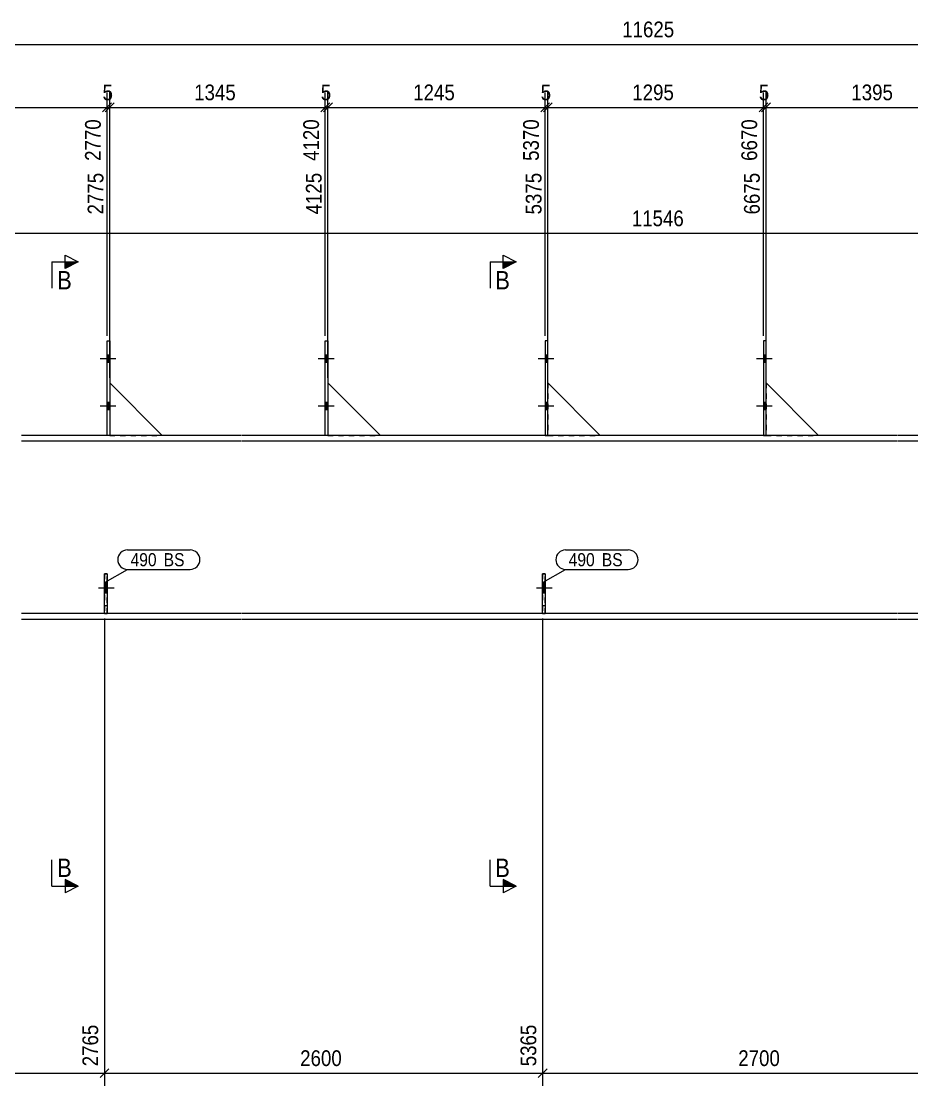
# Model space of a CAD drawing. Header units: millimetres. Extents: x 2 to 825, y 1 to 579.
# Drawn here: x 242.8 to 412.4, y 176.9 to 379.7 of the extents above; entities that cross this region are included whole.
import ezdxf

# ---------------------------------------------------------------- set-up
doc = ezdxf.new("R2010")
doc.units = ezdxf.units.MM
for name, pattern in [('XKITLINE00', [0]), ('XKITLINE01', [4, 1, -1, 1, -1]), ('XKITLINE02', [4, 2, -2])]:
    doc.linetypes.add(name, pattern=pattern)
for name, color, linetype, lineweight in [('Bolt', 3, 'Continuous', 0), ('Dimensions', 7, 'Continuous', 0), ('Part', 2, 'Continuous', 0), ('PartMark', 7, 'Continuous', 0), ('Section', 6, 'Continuous', 0)]:
    doc.layers.add(name, color=color, linetype=linetype, lineweight=lineweight)
doc.styles.add('ARIAL', font='ARIAL.TTF')

# ---------------------------------------------------------------- blocks, each defined once
blk = doc.blocks.new('*A6')
at = {"layer": 'Bolt'}
for points in [[(259.12, 316.12), (259.62, 316.12), (259.62, 314.72), (259.12, 314.72)], [(259.12, 316.12), (259.62, 316.12), (259.62, 314.72), (259.12, 314.72)], [(259.12, 307.12), (259.62, 307.12), (259.62, 305.72), (259.12, 305.72)], [(259.12, 307.12), (259.62, 307.12), (259.62, 305.72), (259.12, 305.72)]]:
    blk.add_hatch(color=3, dxfattribs=at).paths.add_polyline_path(points, flags=17)
at = {"layer": 'Bolt', "color": 3, "linetype": 'XKITLINE00', "lineweight": 0}
for p, q in [((260.78, 315.42), (257.78, 315.42)), ((260.78, 315.42), (257.78, 315.42)), ((259.62, 316.12), (259.12, 316.12)), ((259.62, 316.12), (259.12, 316.12)), ((259.62, 314.72), (259.12, 314.72)), ((259.62, 314.72), (259.12, 314.72)), ((260.78, 306.42), (257.78, 306.42)), ((260.78, 306.42), (257.78, 306.42)), ((259.62, 307.12), (259.12, 307.12)), ((259.62, 307.12), (259.12, 307.12)), ((259.62, 305.72), (259.12, 305.72)), ((259.62, 305.72), (259.12, 305.72))]:
    blk.add_line(p, q, dxfattribs=at)
blk = doc.blocks.new('*A7')
at = {"layer": 'Bolt'}
for points in [[(300.7, 316.12), (301.2, 316.12), (301.2, 314.72), (300.7, 314.72)], [(300.7, 316.12), (301.2, 316.12), (301.2, 314.72), (300.7, 314.72)], [(300.7, 307.12), (301.2, 307.12), (301.2, 305.72), (300.7, 305.72)], [(300.7, 307.12), (301.2, 307.12), (301.2, 305.72), (300.7, 305.72)]]:
    blk.add_hatch(color=3, dxfattribs=at).paths.add_polyline_path(points, flags=17)
at = {"layer": 'Bolt', "color": 3, "linetype": 'XKITLINE00', "lineweight": 0}
for p, q in [((302.36, 315.42), (299.36, 315.42)), ((302.36, 315.42), (299.36, 315.42)), ((301.2, 316.12), (300.7, 316.12)), ((301.2, 316.12), (300.7, 316.12)), ((301.2, 314.72), (300.7, 314.72)), ((301.2, 314.72), (300.7, 314.72)), ((302.36, 306.42), (299.36, 306.42)), ((302.36, 306.42), (299.36, 306.42)), ((301.2, 307.12), (300.7, 307.12)), ((301.2, 307.12), (300.7, 307.12)), ((301.2, 305.72), (300.7, 305.72)), ((301.2, 305.72), (300.7, 305.72))]:
    blk.add_line(p, q, dxfattribs=at)
blk = doc.blocks.new('*A8')
at = {"layer": 'Bolt', "color": 3, "linetype": 'XKITLINE02', "lineweight": 0}
for p, q in [((342.6, 272.71), (342.1, 272.71)), ((343.95, 271.72), (340.95, 271.72)), ((342.6, 270.74), (342.1, 270.74))]:
    blk.add_line(p, q, dxfattribs=at)
blk = doc.blocks.new('*A9')
at = {"layer": 'Bolt'}
blk.add_hatch(color=3, dxfattribs=at).paths.add_polyline_path([(342.6, 270.74), (342.1, 270.74), (342.1, 272.71), (342.6, 272.71)], flags=17)
at = {"layer": 'Bolt', "color": 3, "linetype": 'XKITLINE00', "lineweight": 0}
for p, q in [((342.6, 272.71), (342.1, 272.71)), ((343.95, 271.72), (340.95, 271.72)), ((342.6, 270.74), (342.1, 270.74))]:
    blk.add_line(p, q, dxfattribs=at)
blk = doc.blocks.new('*A10')
at = {"layer": 'Bolt'}
for points in [[(342.6, 316.12), (343.1, 316.12), (343.1, 314.72), (342.6, 314.72)], [(342.6, 316.12), (343.1, 316.12), (343.1, 314.72), (342.6, 314.72)], [(342.6, 307.12), (343.1, 307.12), (343.1, 305.72), (342.6, 305.72)], [(342.6, 307.12), (343.1, 307.12), (343.1, 305.72), (342.6, 305.72)]]:
    blk.add_hatch(color=3, dxfattribs=at).paths.add_polyline_path(points, flags=17)
at = {"layer": 'Bolt', "color": 3, "linetype": 'XKITLINE00', "lineweight": 0}
for p, q in [((344.26, 315.42), (341.26, 315.42)), ((344.26, 315.42), (341.26, 315.42)), ((343.1, 316.12), (342.6, 316.12)), ((343.1, 316.12), (342.6, 316.12)), ((343.1, 314.72), (342.6, 314.72)), ((343.1, 314.72), (342.6, 314.72)), ((344.26, 306.42), (341.26, 306.42)), ((344.26, 306.42), (341.26, 306.42)), ((343.1, 307.12), (342.6, 307.12)), ((343.1, 307.12), (342.6, 307.12)), ((343.1, 305.72), (342.6, 305.72)), ((343.1, 305.72), (342.6, 305.72))]:
    blk.add_line(p, q, dxfattribs=at)
blk = doc.blocks.new('*A11')
at = {"layer": 'Bolt'}
for points in [[(384.18, 316.12), (384.68, 316.12), (384.68, 314.72), (384.18, 314.72)], [(384.18, 316.12), (384.68, 316.12), (384.68, 314.72), (384.18, 314.72)], [(384.18, 307.12), (384.68, 307.12), (384.68, 305.72), (384.18, 305.72)], [(384.18, 307.12), (384.68, 307.12), (384.68, 305.72), (384.18, 305.72)]]:
    blk.add_hatch(color=3, dxfattribs=at).paths.add_polyline_path(points, flags=17)
at = {"layer": 'Bolt', "color": 3, "linetype": 'XKITLINE00', "lineweight": 0}
for p, q in [((385.84, 315.42), (382.84, 315.42)), ((385.84, 315.42), (382.84, 315.42)), ((384.68, 316.12), (384.18, 316.12)), ((384.68, 316.12), (384.18, 316.12)), ((384.68, 314.72), (384.18, 314.72)), ((384.68, 314.72), (384.18, 314.72)), ((385.84, 306.42), (382.84, 306.42)), ((385.84, 306.42), (382.84, 306.42)), ((384.68, 307.12), (384.18, 307.12)), ((384.68, 307.12), (384.18, 307.12)), ((384.68, 305.72), (384.18, 305.72)), ((384.68, 305.72), (384.18, 305.72))]:
    blk.add_line(p, q, dxfattribs=at)
blk = doc.blocks.new('*A21')
at = {"layer": 'Part', "color": 2, "linetype": 'XKITLINE00', "lineweight": 0}
for p, q in [((284.62, 300.82), (242.82, 300.82)), ((326.2, 300.82), (284.72, 300.82)), ((368.1, 300.82), (326.3, 300.82)), ((409.68, 300.82), (368.2, 300.82)), ((451.58, 300.82), (409.78, 300.82)), ((284.62, 299.72), (242.82, 299.72)), ((326.2, 299.72), (284.72, 299.72)), ((368.1, 299.72), (326.3, 299.72)), ((409.68, 299.72), (368.2, 299.72)), ((451.58, 299.72), (409.78, 299.72)), ((284.62, 266.92), (242.82, 266.92)), ((242.82, 265.82), (284.62, 265.82)), ((326.2, 266.92), (284.72, 266.92)), ((284.72, 265.82), (326.2, 265.82)), ((368.1, 266.92), (326.3, 266.92)), ((326.3, 265.82), (368.1, 265.82)), ((409.68, 266.92), (368.2, 266.92)), ((368.2, 265.82), (409.68, 265.82)), ((451.58, 266.92), (409.78, 266.92)), ((409.78, 265.82), (451.58, 265.82))]:
    blk.add_line(p, q, dxfattribs=at)
blk = doc.blocks.new('*A28')
at = {"layer": 'Part', "color": 7, "linetype": 'XKITLINE01', "lineweight": 0}
for p, q in [((258.62, 274.42), (258.62, 266.92)), ((259.12, 274.42), (258.62, 274.42)), ((259.12, 266.92), (259.12, 274.42)), ((258.62, 268.42), (259.12, 268.42)), ((258.62, 266.92), (259.12, 266.92))]:
    blk.add_line(p, q, dxfattribs=at)
blk = doc.blocks.new('*A29')
at = {"layer": 'Part', "color": 2, "linetype": 'XKITLINE00', "lineweight": 0}
for p, q in [((258.62, 266.92), (258.62, 274.42)), ((258.62, 274.42), (259.12, 274.42)), ((259.12, 274.42), (259.12, 266.92))]:
    blk.add_line(p, q, dxfattribs=at)
at = {"layer": 'Part', "color": 7, "linetype": 'XKITLINE01', "lineweight": 0}
for p, q in [((258.62, 268.42), (259.12, 268.42)), ((259.12, 266.92), (258.62, 266.92))]:
    blk.add_line(p, q, dxfattribs=at)
blk = doc.blocks.new('*A30')
at = {"layer": 'Part', "color": 2, "linetype": 'XKITLINE00', "lineweight": 0}
blk.add_line((269.62, 300.82), (259.62, 310.82), dxfattribs=at)
at = {"layer": 'Part', "color": 7, "linetype": 'XKITLINE01', "lineweight": 0}
for p, q in [((259.62, 310.82), (259.62, 300.82)), ((259.62, 300.82), (269.62, 300.82))]:
    blk.add_line(p, q, dxfattribs=at)
blk = doc.blocks.new('*A31')
at = {"layer": 'Part', "color": 2, "linetype": 'XKITLINE00', "lineweight": 0}
for p, q in [((259.12, 300.82), (259.12, 318.82)), ((259.12, 318.82), (259.62, 318.82)), ((259.62, 318.82), (259.62, 300.82))]:
    blk.add_line(p, q, dxfattribs=at)
at = {"layer": 'Part', "color": 7, "linetype": 'XKITLINE01', "lineweight": 0}
blk.add_line((259.62, 300.82), (259.12, 300.82), dxfattribs=at)
blk = doc.blocks.new('*A32')
at = {"layer": 'Part', "color": 2, "linetype": 'XKITLINE00', "lineweight": 0}
blk.add_line((311.2, 300.82), (301.2, 310.82), dxfattribs=at)
at = {"layer": 'Part', "color": 7, "linetype": 'XKITLINE01', "lineweight": 0}
for p, q in [((301.2, 310.82), (301.2, 300.82)), ((301.2, 300.82), (311.2, 300.82))]:
    blk.add_line(p, q, dxfattribs=at)
blk = doc.blocks.new('*A33')
at = {"layer": 'Part', "color": 2, "linetype": 'XKITLINE00', "lineweight": 0}
for p, q in [((300.7, 300.82), (300.7, 318.82)), ((300.7, 318.82), (301.2, 318.82)), ((301.2, 318.82), (301.2, 300.82))]:
    blk.add_line(p, q, dxfattribs=at)
at = {"layer": 'Part', "color": 7, "linetype": 'XKITLINE01', "lineweight": 0}
blk.add_line((301.2, 300.82), (300.7, 300.82), dxfattribs=at)
blk = doc.blocks.new('*A34')
at = {"layer": 'Part', "color": 7, "linetype": 'XKITLINE01', "lineweight": 0}
for p, q in [((342.1, 274.42), (342.1, 266.92)), ((342.6, 274.42), (342.1, 274.42)), ((342.6, 266.92), (342.6, 274.42)), ((342.1, 268.42), (342.6, 268.42)), ((342.1, 266.92), (342.6, 266.92))]:
    blk.add_line(p, q, dxfattribs=at)
blk = doc.blocks.new('*A35')
at = {"layer": 'Part', "color": 2, "linetype": 'XKITLINE00', "lineweight": 0}
for p, q in [((342.1, 266.92), (342.1, 274.42)), ((342.1, 274.42), (342.6, 274.42)), ((342.6, 274.42), (342.6, 266.92))]:
    blk.add_line(p, q, dxfattribs=at)
at = {"layer": 'Part', "color": 7, "linetype": 'XKITLINE01', "lineweight": 0}
for p, q in [((342.1, 268.42), (342.6, 268.42)), ((342.6, 266.92), (342.1, 266.92))]:
    blk.add_line(p, q, dxfattribs=at)
blk = doc.blocks.new('*A36')
at = {"layer": 'Part', "color": 2, "linetype": 'XKITLINE00', "lineweight": 0}
blk.add_line((353.1, 300.82), (343.1, 310.82), dxfattribs=at)
at = {"layer": 'Part', "color": 7, "linetype": 'XKITLINE01', "lineweight": 0}
for p, q in [((343.1, 310.82), (343.1, 300.82)), ((343.1, 300.82), (353.1, 300.82))]:
    blk.add_line(p, q, dxfattribs=at)
blk = doc.blocks.new('*A37')
at = {"layer": 'Part', "color": 2, "linetype": 'XKITLINE00', "lineweight": 0}
for p, q in [((343.1, 318.82), (342.6, 318.82)), ((342.6, 318.82), (342.6, 300.82)), ((343.1, 300.82), (343.1, 318.82))]:
    blk.add_line(p, q, dxfattribs=at)
at = {"layer": 'Part', "color": 7, "linetype": 'XKITLINE01', "lineweight": 0}
blk.add_line((342.6, 300.82), (343.1, 300.82), dxfattribs=at)
blk = doc.blocks.new('*A38')
at = {"layer": 'Part', "color": 2, "linetype": 'XKITLINE00', "lineweight": 0}
blk.add_line((394.68, 300.82), (384.68, 310.82), dxfattribs=at)
at = {"layer": 'Part', "color": 7, "linetype": 'XKITLINE01', "lineweight": 0}
for p, q in [((384.68, 310.82), (384.68, 300.82)), ((384.68, 300.82), (394.68, 300.82))]:
    blk.add_line(p, q, dxfattribs=at)
blk = doc.blocks.new('*A39')
at = {"layer": 'Part', "color": 2, "linetype": 'XKITLINE00', "lineweight": 0}
for p, q in [((384.68, 318.82), (384.18, 318.82)), ((384.18, 318.82), (384.18, 300.82)), ((384.68, 300.82), (384.68, 318.82))]:
    blk.add_line(p, q, dxfattribs=at)
at = {"layer": 'Part', "color": 7, "linetype": 'XKITLINE01', "lineweight": 0}
blk.add_line((384.18, 300.82), (384.68, 300.82), dxfattribs=at)
blk = doc.blocks.new('*A58')
at = {"layer": 'Bolt', "color": 3, "linetype": 'XKITLINE02', "lineweight": 0}
for p, q in [((259.12, 272.71), (258.62, 272.71)), ((260.47, 271.72), (257.47, 271.72)), ((259.12, 270.74), (258.62, 270.74))]:
    blk.add_line(p, q, dxfattribs=at)
blk = doc.blocks.new('*A59')
at = {"layer": 'Bolt'}
blk.add_hatch(color=3, dxfattribs=at).paths.add_polyline_path([(259.12, 270.74), (258.62, 270.74), (258.62, 272.71), (259.12, 272.71)], flags=17)
at = {"layer": 'Bolt', "color": 3, "linetype": 'XKITLINE00', "lineweight": 0}
for p, q in [((259.12, 272.71), (258.62, 272.71)), ((260.47, 271.72), (257.47, 271.72)), ((259.12, 270.74), (258.62, 270.74))]:
    blk.add_line(p, q, dxfattribs=at)
blk = doc.blocks.new('*A148')
at = {"layer": 'Dimensions', "color": 7, "linetype": 'XKITLINE00', "lineweight": 0}
blk.add_line((28.24, 375.32), (697.43, 375.32), dxfattribs=at)
at = {"layer": 'Dimensions', "color": 3, "style": 'ARIAL', "width": 0.85}
blk.add_text('11625', height=3, dxfattribs=at).set_placement((357.27, 376.67))
blk = doc.blocks.new('*A158')
at = {"layer": 'Dimensions', "color": 7, "linetype": 'XKITLINE00', "lineweight": 0}
blk.add_line((33.98, 339.32), (695.33, 339.32), dxfattribs=at)
at = {"layer": 'Dimensions', "color": 3, "style": 'ARIAL', "width": 0.85}
blk.add_text('11546', height=3, dxfattribs=at).set_placement((359.1, 340.67))
blk = doc.blocks.new('*A163')
at = {"layer": 'Dimensions', "color": 7, "linetype": 'XKITLINE00', "lineweight": 0}
for p, q in [((181.46, 311.82), (181.46, 366.17)), ((259.12, 319.82), (259.12, 366.17)), ((182.3, 364.17), (180.61, 362.48)), ((181.46, 363.32), (259.12, 363.32)), ((259.97, 364.17), (258.28, 362.48))]:
    blk.add_line(p, q, dxfattribs=at)
at = {"layer": 'Dimensions', "color": 3}
for p in [(181.46, 363.32), (259.12, 363.32)]:
    blk.add_point(p, dxfattribs=at)
at = {"layer": 'Dimensions', "color": 3, "style": 'ARIAL', "width": 0.85}
blk.add_text('1295', height=3, dxfattribs=at).set_placement((215.84, 364.67))
blk.add_text('2770', height=3, rotation=90.0002, dxfattribs=at).set_placement((257.92, 353.12))
blk = doc.blocks.new('*A164')
at = {"layer": 'Dimensions', "color": 7, "linetype": 'XKITLINE00', "lineweight": 0}
for p, q in [((259.12, 319.82), (259.12, 366.17)), ((259.62, 311.82), (259.62, 366.17)), ((259.97, 364.17), (258.28, 362.48)), ((260.47, 364.17), (258.78, 362.48)), ((259.12, 363.32), (259.62, 363.32))]:
    blk.add_line(p, q, dxfattribs=at)
at = {"layer": 'Dimensions', "color": 3}
for p in [(259.12, 363.32), (259.62, 363.32)]:
    blk.add_point(p, dxfattribs=at)
at = {"layer": 'Dimensions', "color": 3, "style": 'ARIAL', "width": 0.85}
blk.add_text('5', height=3, dxfattribs=at).set_placement((258.26, 364.67))
blk.add_text('2775', height=3, rotation=90.0002, dxfattribs=at).set_placement((258.42, 342.92))
blk = doc.blocks.new('*A165')
at = {"layer": 'Dimensions', "color": 7, "linetype": 'XKITLINE00', "lineweight": 0}
for p, q in [((259.62, 311.82), (259.62, 366.17)), ((300.7, 319.82), (300.7, 366.17)), ((260.47, 364.17), (258.78, 362.48)), ((259.62, 363.32), (300.7, 363.32)), ((301.55, 364.17), (299.86, 362.48))]:
    blk.add_line(p, q, dxfattribs=at)
at = {"layer": 'Dimensions', "color": 3}
for p in [(259.62, 363.32), (300.7, 363.32)]:
    blk.add_point(p, dxfattribs=at)
at = {"layer": 'Dimensions', "color": 3, "style": 'ARIAL', "width": 0.85}
blk.add_text('1345', height=3, dxfattribs=at).set_placement((275.71, 364.67))
blk.add_text('4120', height=3, rotation=90.0002, dxfattribs=at).set_placement((299.5, 353.12))
blk = doc.blocks.new('*A166')
at = {"layer": 'Dimensions', "color": 7, "linetype": 'XKITLINE00', "lineweight": 0}
for p, q in [((300.7, 319.82), (300.7, 366.17)), ((301.2, 311.82), (301.2, 366.17)), ((301.55, 364.17), (299.86, 362.48)), ((302.05, 364.17), (300.36, 362.48)), ((300.7, 363.32), (301.2, 363.32))]:
    blk.add_line(p, q, dxfattribs=at)
at = {"layer": 'Dimensions', "color": 3}
for p in [(300.7, 363.32), (301.2, 363.32)]:
    blk.add_point(p, dxfattribs=at)
at = {"layer": 'Dimensions', "color": 3, "style": 'ARIAL', "width": 0.85}
blk.add_text('5', height=3, dxfattribs=at).set_placement((299.84, 364.67))
blk.add_text('4125', height=3, rotation=90.0002, dxfattribs=at).set_placement((300, 342.92))
blk = doc.blocks.new('*A167')
at = {"layer": 'Dimensions', "color": 7, "linetype": 'XKITLINE00', "lineweight": 0}
for p, q in [((301.2, 311.82), (301.2, 366.17)), ((342.6, 319.82), (342.6, 366.17)), ((302.05, 364.17), (300.36, 362.48)), ((301.2, 363.32), (342.6, 363.32)), ((343.45, 364.17), (341.76, 362.48))]:
    blk.add_line(p, q, dxfattribs=at)
at = {"layer": 'Dimensions', "color": 3}
for p in [(301.2, 363.32), (342.6, 363.32)]:
    blk.add_point(p, dxfattribs=at)
at = {"layer": 'Dimensions', "color": 3, "style": 'ARIAL', "width": 0.85}
blk.add_text('1245', height=3, dxfattribs=at).set_placement((317.45, 364.67))
blk.add_text('5370', height=3, rotation=90.0002, dxfattribs=at).set_placement((341.4, 353.12))
blk = doc.blocks.new('*A168')
at = {"layer": 'Dimensions', "color": 7, "linetype": 'XKITLINE00', "lineweight": 0}
for p, q in [((342.6, 319.82), (342.6, 366.17)), ((343.1, 311.82), (343.1, 366.17)), ((343.45, 364.17), (341.76, 362.48)), ((343.95, 364.17), (342.26, 362.48)), ((342.6, 363.32), (343.1, 363.32))]:
    blk.add_line(p, q, dxfattribs=at)
at = {"layer": 'Dimensions', "color": 3}
for p in [(342.6, 363.32), (343.1, 363.32)]:
    blk.add_point(p, dxfattribs=at)
at = {"layer": 'Dimensions', "color": 3, "style": 'ARIAL', "width": 0.85}
blk.add_text('5', height=3, dxfattribs=at).set_placement((341.74, 364.67))
blk.add_text('5375', height=3, rotation=90.0002, dxfattribs=at).set_placement((341.9, 342.92))
blk = doc.blocks.new('*A169')
at = {"layer": 'Dimensions', "color": 7, "linetype": 'XKITLINE00', "lineweight": 0}
for p, q in [((343.1, 311.82), (343.1, 366.17)), ((384.18, 319.82), (384.18, 366.17)), ((343.95, 364.17), (342.26, 362.48)), ((343.1, 363.32), (384.18, 363.32)), ((385.03, 364.17), (383.34, 362.48))]:
    blk.add_line(p, q, dxfattribs=at)
at = {"layer": 'Dimensions', "color": 3}
for p in [(343.1, 363.32), (384.18, 363.32)]:
    blk.add_point(p, dxfattribs=at)
at = {"layer": 'Dimensions', "color": 3, "style": 'ARIAL', "width": 0.85}
blk.add_text('1295', height=3, dxfattribs=at).set_placement((359.19, 364.67))
blk.add_text('6670', height=3, rotation=90.0002, dxfattribs=at).set_placement((382.98, 353.12))
blk = doc.blocks.new('*A170')
at = {"layer": 'Dimensions', "color": 7, "linetype": 'XKITLINE00', "lineweight": 0}
for p, q in [((384.18, 319.82), (384.18, 366.17)), ((384.68, 311.82), (384.68, 366.17)), ((385.03, 364.17), (383.34, 362.48)), ((385.53, 364.17), (383.84, 362.48)), ((384.18, 363.32), (384.68, 363.32))]:
    blk.add_line(p, q, dxfattribs=at)
at = {"layer": 'Dimensions', "color": 3}
for p in [(384.18, 363.32), (384.68, 363.32)]:
    blk.add_point(p, dxfattribs=at)
at = {"layer": 'Dimensions', "color": 3, "style": 'ARIAL', "width": 0.85}
blk.add_text('5', height=3, dxfattribs=at).set_placement((383.32, 364.67))
blk.add_text('6675', height=3, rotation=90.0002, dxfattribs=at).set_placement((383.48, 342.92))
blk = doc.blocks.new('*A171')
at = {"layer": 'Dimensions', "color": 7, "linetype": 'XKITLINE00', "lineweight": 0}
for p, q in [((384.68, 311.82), (384.68, 366.17)), ((426.08, 319.82), (426.08, 366.17)), ((385.53, 364.17), (383.84, 362.48)), ((384.68, 363.32), (426.08, 363.32)), ((426.93, 364.17), (425.24, 362.48))]:
    blk.add_line(p, q, dxfattribs=at)
at = {"layer": 'Dimensions', "color": 3}
for p in [(384.68, 363.32), (426.08, 363.32)]:
    blk.add_point(p, dxfattribs=at)
at = {"layer": 'Dimensions', "color": 3, "style": 'ARIAL', "width": 0.85}
blk.add_text('1395', height=3, dxfattribs=at).set_placement((400.93, 364.67))
blk.add_text('8070', height=3, rotation=90.0002, dxfattribs=at).set_placement((424.88, 353.12))
blk = doc.blocks.new('*A196')
at = {"layer": 'PartMark', "color": 7, "linetype": 'XKITLINE00', "lineweight": 0}
for p, q in [((346.48, 278.99), (358.44, 278.99)), ((342.23, 272.89), (346.48, 275.29)), ((346.48, 275.29), (358.44, 275.29))]:
    blk.add_line(p, q, dxfattribs=at)
for centre, start, end in [((346.48, 277.14), 90, 270), ((358.44, 277.14), 270, 90)]:
    blk.add_arc(centre, 1.85, start, end, dxfattribs=at)
at = {"layer": 'PartMark', "color": 3, "style": 'ARIAL', "width": 0.85}
for s, p in [('490', (347.08, 275.89)), ('BS', (353.39, 275.89))]:
    blk.add_text(s, height=2.5, dxfattribs=at).set_placement(p)
blk = doc.blocks.new('*A197')
at = {"layer": 'PartMark', "color": 7, "linetype": 'XKITLINE00', "lineweight": 0}
for p, q in [((263, 278.99), (274.96, 278.99)), ((258.75, 272.89), (263, 275.29)), ((263, 275.29), (274.96, 275.29))]:
    blk.add_line(p, q, dxfattribs=at)
for centre, start, end in [((263, 277.14), 90, 270), ((274.96, 277.14), 270, 90)]:
    blk.add_arc(centre, 1.85, start, end, dxfattribs=at)
at = {"layer": 'PartMark', "color": 3, "style": 'ARIAL', "width": 0.85}
for s, p in [('490', (263.6, 275.89)), ('BS', (269.91, 275.89))]:
    blk.add_text(s, height=2.5, dxfattribs=at).set_placement(p)
blk = doc.blocks.new('*A200')
at = {"layer": 'Section'}
for points in [[(251.12, 333.89), (253.62, 333.89), (251.12, 332.64)], [(251.12, 216.19), (253.62, 214.94), (251.12, 214.94)]]:
    blk.add_hatch(color=3, dxfattribs=at).paths.add_polyline_path(points, flags=17)
at = {"layer": 'Section', "color": 3, "linetype": 'XKITLINE00', "lineweight": 0}
for p, q in [((251.12, 332.64), (251.12, 335.14)), ((251.12, 335.14), (253.62, 333.89)), ((253.62, 333.89), (251.12, 332.64)), ((253.62, 214.94), (251.12, 216.19)), ((251.12, 216.19), (251.12, 213.69)), ((253.62, 214.94), (251.12, 213.69))]:
    blk.add_line(p, q, dxfattribs=at)
at = {"layer": 'Section', "color": 1, "linetype": 'XKITLINE00', "lineweight": 0}
for p, q in [((248.62, 333.89), (248.62, 328.89)), ((248.62, 333.89), (253.62, 333.89)), ((248.62, 214.94), (248.62, 219.94)), ((248.62, 214.94), (253.62, 214.94))]:
    blk.add_line(p, q, dxfattribs=at)
at = {"layer": 'Section', "color": 7, "style": 'ARIAL', "width": 0.85}
for p in [(249.62, 328.64), (249.62, 216.69)]:
    blk.add_text('B', height=3.5, dxfattribs=at).set_placement(p)
blk = doc.blocks.new('*A203')
at = {"layer": 'Section'}
for points in [[(334.6, 333.89), (337.1, 333.89), (334.6, 332.64)], [(334.6, 216.19), (337.1, 214.94), (334.6, 214.94)]]:
    blk.add_hatch(color=3, dxfattribs=at).paths.add_polyline_path(points, flags=17)
at = {"layer": 'Section', "color": 3, "linetype": 'XKITLINE00', "lineweight": 0}
for p, q in [((334.6, 332.64), (334.6, 335.14)), ((334.6, 335.14), (337.1, 333.89)), ((337.1, 333.89), (334.6, 332.64)), ((337.1, 214.94), (334.6, 216.19)), ((334.6, 216.19), (334.6, 213.69)), ((337.1, 214.94), (334.6, 213.69))]:
    blk.add_line(p, q, dxfattribs=at)
at = {"layer": 'Section', "color": 1, "linetype": 'XKITLINE00', "lineweight": 0}
for p, q in [((332.1, 333.89), (332.1, 328.89)), ((332.1, 333.89), (337.1, 333.89)), ((332.1, 214.94), (332.1, 219.94)), ((332.1, 214.94), (337.1, 214.94))]:
    blk.add_line(p, q, dxfattribs=at)
at = {"layer": 'Section', "color": 7, "style": 'ARIAL', "width": 0.85}
for p in [(333.1, 328.64), (333.1, 216.69)]:
    blk.add_text('B', height=3.5, dxfattribs=at).set_placement(p)
blk = doc.blocks.new('*A205')
at = {"layer": 'Dimensions', "color": 7, "linetype": 'XKITLINE00', "lineweight": 0}
for p, q in [((180.46, 265.92), (180.46, 176.92)), ((258.62, 265.92), (258.62, 176.92)), ((181.3, 180.17), (179.61, 178.48)), ((180.46, 179.32), (258.62, 179.32)), ((259.47, 180.17), (257.78, 178.48))]:
    blk.add_line(p, q, dxfattribs=at)
at = {"layer": 'Dimensions', "color": 3}
for p in [(180.46, 179.32), (258.62, 179.32)]:
    blk.add_point(p, dxfattribs=at)
at = {"layer": 'Dimensions', "color": 3, "style": 'ARIAL', "width": 0.85}
blk.add_text('2765', height=3, rotation=90.0002, dxfattribs=at).set_placement((257.42, 180.62))
blk.add_text('1300', height=3, dxfattribs=at).set_placement((215.09, 180.67))
blk = doc.blocks.new('*A206')
at = {"layer": 'Dimensions', "color": 7, "linetype": 'XKITLINE00', "lineweight": 0}
for p, q in [((258.62, 265.92), (258.62, 176.92)), ((342.1, 265.92), (342.1, 176.92)), ((259.47, 180.17), (257.78, 178.48)), ((258.62, 179.32), (342.1, 179.32)), ((342.95, 180.17), (341.26, 178.48))]:
    blk.add_line(p, q, dxfattribs=at)
at = {"layer": 'Dimensions', "color": 3}
for p in [(258.62, 179.32), (342.1, 179.32)]:
    blk.add_point(p, dxfattribs=at)
at = {"layer": 'Dimensions', "color": 3, "style": 'ARIAL', "width": 0.85}
blk.add_text('5365', height=3, rotation=90.0002, dxfattribs=at).set_placement((340.9, 180.62))
blk.add_text('2600', height=3, dxfattribs=at).set_placement((295.91, 180.67))
blk = doc.blocks.new('*A207')
at = {"layer": 'Dimensions', "color": 7, "linetype": 'XKITLINE00', "lineweight": 0}
for p, q in [((342.1, 265.92), (342.1, 176.92)), ((425.58, 265.92), (425.58, 176.92)), ((342.95, 180.17), (341.26, 178.48)), ((342.1, 179.32), (425.58, 179.32)), ((426.43, 180.17), (424.74, 178.48))]:
    blk.add_line(p, q, dxfattribs=at)
at = {"layer": 'Dimensions', "color": 3}
for p in [(342.1, 179.32), (425.58, 179.32)]:
    blk.add_point(p, dxfattribs=at)
at = {"layer": 'Dimensions', "color": 3, "style": 'ARIAL', "width": 0.85}
blk.add_text('8065', height=3, rotation=90.0002, dxfattribs=at).set_placement((424.38, 180.62))
blk.add_text('2700', height=3, dxfattribs=at).set_placement((379.39, 180.67))

msp = doc.modelspace()

# ---------------------------------------------------------------- block references
at = {"lineweight": 0}
for name in ['*A148', '*A163', '*A164', '*A165', '*A166', '*A167', '*A168', '*A169', '*A170', '*A171', '*A158', '*A200', '*A203', '*A31', '*A33', '*A37', '*A39', '*A6', '*A7', '*A10', '*A11', '*A30', '*A32', '*A36', '*A38', '*A197', '*A196', '*A28', '*A29', '*A34', '*A35', '*A58', '*A59', '*A8', '*A9', '*A205', '*A206', '*A207']:
    msp.add_blockref(name, (0, 0), dxfattribs=at)
at = {"layer": 'Part', "lineweight": 0}
msp.add_blockref('*A21', (0, 0), dxfattribs=at)

doc.saveas('drawing.dxf')
